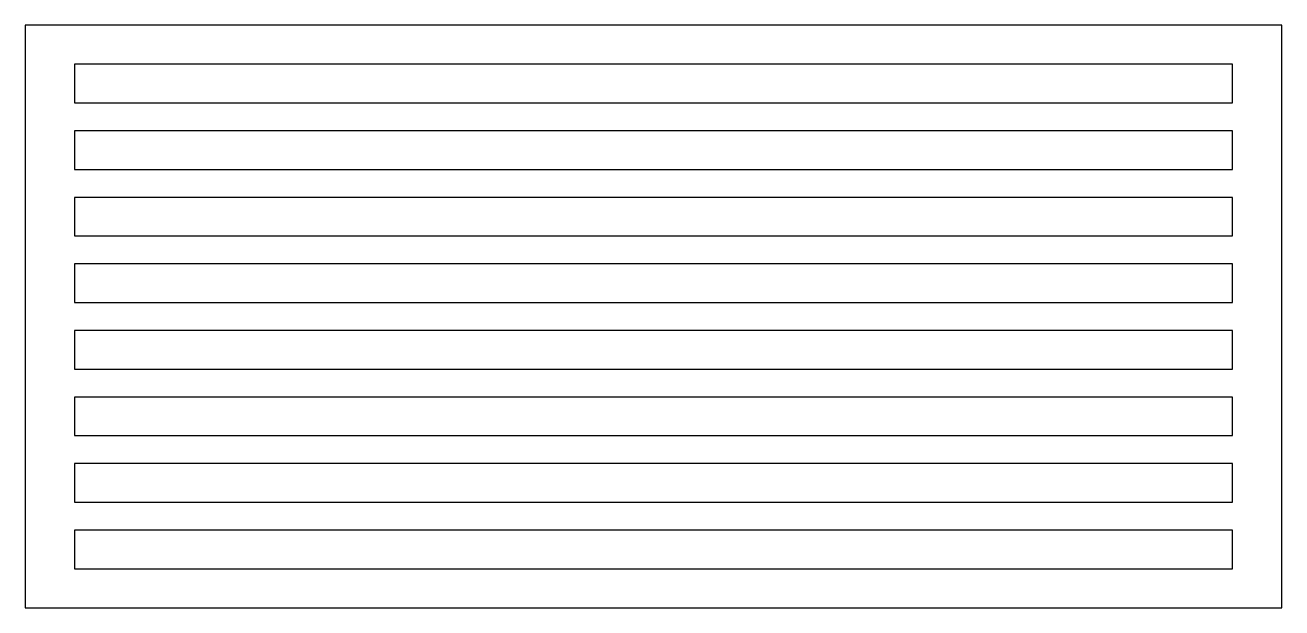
# Model space of a CAD drawing. Header units: millimetres. Extents: x 0 to 1100, y 0 to 510.
import ezdxf

# ---------------------------------------------------------------- set-up
doc = ezdxf.new("R2010")
doc.units = ezdxf.units.MM
doc.layers.add('CUT', color=7, linetype='CONTINUOUS')

msp = doc.modelspace()

# ---------------------------------------------------------------- linework, layer by layer
at = {"layer": 'CUT'}
for points in [[(0, 0), (1100, 0), (1100, 510), (0, 510)], [(43.12, 441.9825), (1056.88, 441.9825), (1056.88, 475.7675), (43.12, 475.7675)], [(43.12, 383.7325), (1056.88, 383.7325), (1056.88, 417.5175), (43.12, 417.5175)], [(43.12, 325.4825), (1056.88, 325.4825), (1056.88, 359.2675), (43.12, 359.2675)], [(43.12, 267.2325), (1056.88, 267.2325), (1056.88, 301.0175), (43.12, 301.0175)], [(43.12, 208.9825), (1056.88, 208.9825), (1056.88, 242.7675), (43.12, 242.7675)], [(43.12, 150.7325), (1056.88, 150.7325), (1056.88, 184.5175), (43.12, 184.5175)], [(43.12, 92.4825), (1056.88, 92.4825), (1056.88, 126.2675), (43.12, 126.2675)], [(43.12, 34.2325), (1056.88, 34.2325), (1056.88, 68.0175), (43.12, 68.0175)]]:
    msp.add_lwpolyline(points, close=True, dxfattribs=at)

doc.saveas('drawing.dxf')
